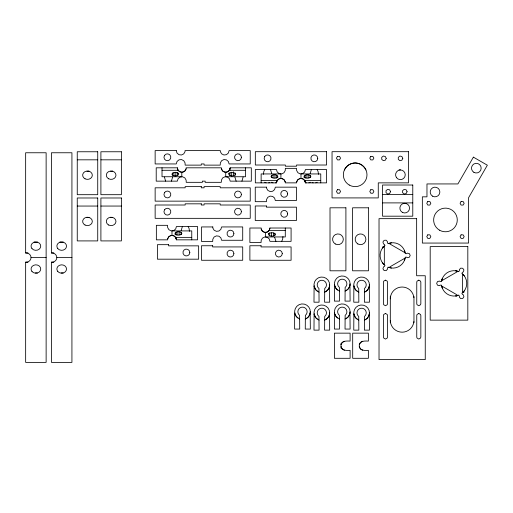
<?xml version="1.0" encoding="UTF-8"?>
<svg xmlns="http://www.w3.org/2000/svg" width="513" height="513" viewBox="0 0 513 513"><rect width="100%" height="100%" fill="white"/><g stroke="black" fill="none" stroke-linecap="round" stroke-linejoin="round"><path stroke-width="0.77" d="M404.372 260.585L405.283 257.199L406.642 257.199L407.309 257.731L409.31 257.276L410.201 255.423L409.31 253.576L407.309 253.121L406.642 253.653L405.283 253.653L404.372 250.267M442.469 278.213L441.558 281.599L440.199 281.599L439.532 281.066L437.531 281.528L436.646 283.375L437.531 285.222L439.532 285.683L440.199 285.151L441.558 285.151L442.469 288.537M243.117 177.011L241.924 181.147M263.451 174.337L263.778 171.669L264.721 169.534M282.971 236.544L282.644 239.205L281.695 241.341M310.333 311.757C310.275 314.892 308.287 318.015 305.261 319.022M329.679 284.882C329.622 288.017 327.634 291.14 324.607 292.147M329.679 312.827C329.622 315.963 327.634 319.086 324.607 320.093M350.11 283.804C350.052 286.94 348.064 290.063 345.037 291.07M350.11 311.757C350.052 314.892 348.064 318.015 345.037 319.022M369.456 284.882C369.398 288.017 367.411 291.14 364.384 292.147M369.456 312.827C369.398 315.963 367.411 319.086 364.384 320.093M389.938 243.13L389.771 243.919L404.25 252.281L404.853 251.742M456.743 296.405L457.07 294.879L442.591 286.517L441.988 287.056M31.049 257.577C30.985 260.322 28.388 262.598 25.65 262.079L25.65 362.383L46.132 362.383L46.132 152.765L25.65 152.765L25.65 253.069C28.388 252.556 30.985 254.833 31.049 257.577L46.132 257.577M56.853 257.577C56.789 260.322 54.186 262.598 51.447 262.079L51.447 362.383L71.929 362.383L71.929 152.765L51.447 152.765L51.447 253.069C54.186 252.556 56.789 254.833 56.853 257.577L71.929 257.577M359.35 344.781C360.113 340.542 365.205 340.927 368.379 341.1L368.379 333.149L352.688 333.149L352.688 358.298L368.379 358.298L368.379 350.347C365.205 350.52 360.113 350.905 359.35 346.666M245.509 167.815L245.509 176.741L225.733 176.741L225.733 172.163L224.155 171.97L222.405 170.758L221.417 168.88L221.417 167.815L186.116 167.815L186.116 168.88A4.444 4.444 0 0 1 177.357 167.815L156.215 167.815L156.215 181.147L177.357 181.147A4.444 4.444 0 0 1 186.116 180.082L186.245 182.327L202.366 182.327L202.366 181.147L205.162 181.147L205.162 182.327L221.289 182.327L221.417 180.082A4.444 4.444 0 0 1 230.177 181.147L251.319 181.147L251.319 167.815L230.177 167.815L229.664 169.88L228.253 171.47L226.265 172.227M261.136 182.865L261.136 173.939L280.912 173.939L280.912 178.518L282.49 178.71L284.24 179.916L285.228 181.801L285.228 182.865L296.668 182.865L296.668 181.801A4.444 4.444 0 0 1 305.421 182.865L326.563 182.865L326.563 169.534L305.421 169.534A4.444 4.444 0 0 1 296.668 170.598L296.54 168.354L285.356 168.354L285.228 170.598A4.444 4.444 0 0 1 276.469 169.534L255.327 169.534L255.327 182.865L276.469 182.865L276.982 180.8L278.392 179.204L280.38 178.453M285.286 228.016L285.286 236.942L265.503 236.942L265.503 232.357L263.932 232.165L262.181 230.959L261.194 229.074L261.194 228.016L249.882 228.016L249.882 242.527L261.066 242.527L261.194 240.276A4.444 4.444 0 0 1 269.947 241.341L291.089 241.341L291.089 228.016L269.947 228.016L269.44 230.081L268.03 231.671L266.042 232.421M172.644 177.068L171.374 181.147M181.134 230.581L182.404 226.509M310.134 173.612L311.404 169.534M186.116 168.88L185.129 170.758L183.378 171.97L181.801 172.163L181.801 176.741L162.018 176.741L162.018 167.815M167.668 238.776A4.444 4.444 0 0 1 176.427 239.84L197.569 239.84L197.569 226.509L176.427 226.509A4.444 4.444 0 0 1 167.668 227.573L167.539 225.322L156.356 225.322L156.356 239.84L167.668 239.84L167.668 238.776L168.655 236.891L170.406 235.685L171.983 235.493L171.983 230.914L191.759 230.914L191.759 239.84M296.668 181.801L297.655 179.916L299.406 178.71L300.984 178.518L300.984 173.939L320.76 173.939L320.76 182.865M344.358 169.989C345.903 166.699 348.93 164.038 352.54 163.333A7.387 5.778 0 0 1 357.779 163.333C361.389 164.038 364.416 166.699 365.961 169.989M228.881 173.125L228.881 174.696C230.491 176.286 233.191 176.19 235.076 175.145L235.621 174.215L235.076 173.285C233.191 172.233 230.491 172.137 228.881 173.727M277.764 177.556L277.764 175.978C276.154 174.388 273.455 174.484 271.569 175.536L271.024 176.466L271.569 177.395C273.455 178.441 276.154 178.543 277.764 176.947M268.658 233.325L268.658 234.896C270.268 236.487 272.961 236.39 274.853 235.345L275.398 234.415L274.853 233.479C272.961 232.434 270.268 232.338 268.658 233.928M276.719 181.166L277.289 180.448M269.703 229.715L269.133 230.427M382.525 247.971L385 245.49L384.32 244.31L383.525 244.002L382.922 242.04L384.077 240.34L386.122 240.193L387.52 241.694L387.392 242.54L388.072 243.713L391.457 242.809M455.384 295.988L458.769 295.084L459.449 296.264L459.321 297.104L460.719 298.611L462.764 298.457L463.919 296.758L463.316 294.802L462.521 294.488L461.841 293.314L464.323 290.833M178.652 173.727C177.036 172.137 174.343 172.233 172.458 173.285L171.913 174.215L172.458 175.145C174.343 176.19 177.036 176.286 178.652 174.696L178.652 173.125M175.132 233.922C176.741 235.512 179.441 235.416 181.326 234.37L181.871 233.441L181.326 232.511C179.441 231.459 176.741 231.363 175.132 232.953L175.132 234.524M175.606 237.423L176.177 238.141M304.132 176.947C305.742 178.543 308.441 178.441 310.327 177.395L310.872 176.466L310.327 175.536C308.441 174.484 305.742 174.388 304.132 175.978L304.132 177.556M304.607 180.448L305.177 181.166M341.074 348.18L341.074 346.666C341.838 350.905 346.929 350.52 350.11 350.347L350.11 358.298L334.412 358.298L334.412 333.149L350.11 333.149L350.11 341.1C346.929 340.927 341.838 340.542 341.074 344.781L341.074 343.268M308.871 182.865L310.327 182.237M315.751 182.865L317.207 182.237M383.564 264.035L384.327 263.785L384.327 247.067L382.839 246.58M463.284 274.763L462.514 275.013L462.514 291.737L464.002 292.218M268.703 182.865L269.838 182.602M275.584 182.865L276.526 182.647M77.251 159.825L97.727 159.825M100.901 159.825L121.376 159.825M399.011 169.848L400.589 169.848M162.018 170.29L178.229 170.29M229.305 170.29L245.509 170.29M261.136 180.39L277.341 180.39M304.549 180.39L320.76 180.39M382.57 194.44L412.779 194.44M382.57 202.891L412.779 202.891M77.251 206.053L97.727 206.053M100.901 206.053L121.376 206.053M269.075 230.491L285.286 230.491M175.555 237.365L191.759 237.365M25.65 252.896L28.01 252.896M51.447 252.896L53.814 252.896M25.65 262.258L28.01 262.258M51.447 262.258L53.814 262.258M334.514 284.984L334.412 301.112L339.484 301.112L339.375 287.421A4.623 4.623 0 0 1 338.869 280.662A4.623 4.623 0 0 1 345.647 280.662A4.623 4.623 0 0 1 345.14 287.421L345.037 301.112L350.11 301.112L349.943 284.984M314.091 286.062L313.988 302.189L319.06 302.189L318.951 288.492A4.623 4.623 0 0 1 318.445 281.733A4.623 4.623 0 0 1 325.223 281.733A4.623 4.623 0 0 1 324.716 288.492L324.607 302.189L329.679 302.189L329.519 286.062M353.867 286.062L353.765 302.189L358.837 302.189L358.728 288.492A4.623 4.623 0 0 1 358.221 281.733A4.623 4.623 0 0 1 365 281.733A4.623 4.623 0 0 1 364.493 288.492L364.384 302.189L369.456 302.189L369.296 286.062M390.31 298.855L390.374 297.617A11.825 11.825 0 0 1 413.895 297.617M310.173 312.936L310.333 329.064L305.261 329.064L305.37 315.367A4.623 4.623 0 0 0 305.876 308.608A4.623 4.623 0 0 0 299.098 308.608A4.623 4.623 0 0 0 299.605 315.367L299.714 329.064L294.635 329.064L294.635 312.936L296.399 316.707L299.714 319.073M334.514 312.936L334.412 329.064L339.484 329.064L339.375 315.367A4.623 4.623 0 0 1 338.869 308.608A4.623 4.623 0 0 1 345.647 308.608A4.623 4.623 0 0 1 345.14 315.367L345.037 329.064L350.11 329.064L349.943 312.936M314.091 314.014L313.988 330.135L319.06 330.135L318.951 316.444A4.623 4.623 0 0 1 318.445 309.685A4.623 4.623 0 0 1 325.223 309.685A4.623 4.623 0 0 1 324.716 316.444L324.607 330.135L329.679 330.135L329.519 314.014M353.867 314.014L353.765 330.135L358.837 330.135L358.728 316.444A4.623 4.623 0 0 1 358.221 309.685A4.623 4.623 0 0 1 365 309.685A4.623 4.623 0 0 1 364.493 316.444L364.384 330.135L369.456 330.135L369.296 314.014M390.31 320.356L390.374 321.593A11.825 11.825 0 0 0 413.895 321.593M455.384 270.761L458.769 271.666L459.449 270.486L459.321 269.646L460.719 268.139L462.764 268.293L463.919 269.985L463.316 271.948L462.521 272.262L461.841 273.435L464.323 275.917M382.525 262.88L385 265.362L384.32 266.536L383.525 266.85L382.922 268.812L384.077 270.505L386.122 270.659L387.52 269.158L387.392 268.312L388.072 267.138L391.457 268.043M312.058 182.602L313.186 182.865M305.37 182.647L306.312 182.865M301.516 178.453L303.504 179.204L304.914 180.8L305.421 182.865M181.262 172.227L179.274 171.47L177.864 169.88L177.357 167.815M172.515 235.429L174.503 236.179L175.914 237.775L176.427 239.84M271.569 182.237L273.019 182.865M264.689 182.237L266.138 182.865M353.835 285.946L355.522 289.832L358.837 292.198M334.482 284.875L336.175 288.755L339.484 291.121M314.059 285.946L315.745 289.832L319.06 292.198M353.835 313.898L355.522 317.784L358.837 320.15M334.822 314.014L336.175 316.707L339.484 319.073M314.059 313.898L315.745 317.784L319.06 320.15M441.43 279.187L442.591 280.233L457.07 271.871L456.743 270.338M404.853 259.11L404.25 258.571L389.771 266.927L389.938 267.715M270.492 169.534L271.762 173.612M236.153 181.147L234.883 177.068M275.93 241.341L274.66 237.269M317.169 169.534L318.118 171.669L318.445 174.337M188.175 226.509L189.117 228.644L189.451 231.312M165.609 181.147L164.416 177.011M334.482 312.821L334.591 313.212M413.959 296.463L413.959 322.754M390.31 296.219L390.31 322.754M310.327 175.536L310.327 177.633M308.858 174.901L308.858 177.921M306.941 174.76L306.941 177.966M305.177 175.164L305.177 178.165M305.177 180.499L305.177 181.865M276.719 175.164L276.719 178.165M274.955 174.76L274.955 177.966M274.853 233.248L274.853 235.345M273.384 232.96L273.384 235.974M273.038 174.901L273.038 177.921M271.569 175.536L271.569 177.633M271.467 232.908L271.467 236.115M269.703 232.71L269.703 235.711M235.076 172.945L235.076 175.145M233.607 171.797L233.607 175.779M231.69 172.233L231.69 175.914M229.927 168.809L229.927 170.303M229.927 172.535L229.927 175.51M181.326 232.511L181.326 234.601M179.864 231.876L179.864 234.896M177.94 231.735L177.94 234.941M177.601 172.535L177.601 175.51M176.177 232.139L176.177 235.14M176.177 237.474L176.177 238.84M175.837 172.233L175.837 175.914M173.92 172.592L173.92 175.779M172.458 172.945L172.458 175.145M61.182 272.91A4.835 4.187 0 0 1 63.182 273.089M63.182 242.059A4.835 4.187 0 0 1 59.874 241.956M35.384 272.91A4.835 4.187 0 0 1 37.385 273.089M37.385 242.059A4.835 4.187 0 0 1 34.076 241.956M230.177 167.815A4.444 4.444 0 0 1 221.417 168.88M405.193 258.065A12.684 12.684 0 0 1 388.867 267.491M384.295 264.849A12.684 12.684 0 0 1 384.295 245.996M388.867 243.361A12.684 12.684 0 0 1 405.193 252.787M88.986 171.111A4.835 4.187 0 0 1 86.986 171.291M112.636 171.111A4.835 4.187 0 0 1 110.635 171.291M88.986 217.332A4.835 4.187 0 0 1 86.986 217.518M112.636 217.332A4.835 4.187 0 0 1 110.635 217.518M462.546 273.948A12.684 12.684 0 0 1 462.546 292.801M457.981 295.437A12.684 12.684 0 0 1 441.648 286.01M441.648 280.739A12.684 12.684 0 0 1 457.981 271.313M357.086 291.288A7.849 7.849 0 0 1 355.996 279.393A7.849 7.849 0 0 1 367.917 280.207A7.849 7.849 0 0 1 365.218 291.846M337.734 290.217A7.849 7.849 0 0 1 336.65 278.322A7.849 7.849 0 0 1 348.564 279.136A7.849 7.849 0 0 1 345.871 290.775M337.734 318.163A7.849 7.849 0 0 1 336.65 306.267A7.849 7.849 0 0 1 348.564 307.082A7.849 7.849 0 0 1 345.871 318.72M357.086 319.24A7.849 7.849 0 0 1 355.996 307.345A7.849 7.849 0 0 1 367.917 308.159A7.849 7.849 0 0 1 365.218 319.798M317.31 319.24A7.849 7.849 0 0 1 316.226 307.345A7.849 7.849 0 0 1 328.14 308.159A7.849 7.849 0 0 1 325.447 319.798M297.957 318.163A7.849 7.849 0 0 1 296.873 306.267A7.849 7.849 0 0 1 308.794 307.082A7.849 7.849 0 0 1 306.094 318.72M317.31 291.288A7.849 7.849 0 0 1 316.226 279.393A7.849 7.849 0 0 1 328.14 280.207A7.849 7.849 0 0 1 325.447 291.846M362.729 350.232A4.623 4.623 0 0 1 362.729 341.216M344.454 350.232A4.623 4.623 0 0 1 344.454 341.216M276.469 182.865A4.444 4.444 0 0 1 285.228 181.801M269.947 228.016A4.444 4.444 0 0 1 261.194 229.074M164.5 155.42L163.955 157.279L164.5 159.139L165.968 160.409L167.886 160.684L169.649 159.876L170.694 158.248L170.694 156.311L169.649 154.682L167.886 153.874L165.968 154.15L164.5 155.42M164.5 192.612L163.955 194.472L164.5 196.332L165.968 197.601L167.886 197.877L169.649 197.075L170.694 195.44L170.694 193.504L169.649 191.875L167.886 191.067L165.968 191.343L164.5 192.612M164.5 209.811L163.955 211.67L164.5 213.53L165.968 214.8L167.886 215.075L169.649 214.274L170.694 212.645L170.694 210.702L169.649 209.073L167.886 208.265L165.968 208.541L164.5 209.811M189.829 252.524L189.278 254.384L187.816 255.654L185.898 255.929L184.135 255.121L183.083 253.493L183.083 251.556L184.135 249.921L185.898 249.119L187.816 249.395L189.278 250.665L189.829 252.524M241.424 157.279L240.879 159.139L239.417 160.409L237.5 160.684L235.736 159.876L234.685 158.248L234.685 156.311L235.736 154.682L237.5 153.874L239.417 154.15L240.879 155.42L241.424 157.279M241.424 194.472L240.879 196.332L239.417 197.601L237.5 197.877L235.736 197.075L234.685 195.44L234.685 193.504L235.736 191.875L237.5 191.067L239.417 191.343L240.879 192.612L241.424 194.472M233.902 233.601L233.357 235.461L231.889 236.73L229.971 237.006L228.208 236.204L227.163 234.569L227.163 232.633L228.208 231.004L229.971 230.196L231.889 230.472L233.357 231.741L233.902 233.601M241.424 211.67L240.879 213.53L239.417 214.8L237.5 215.075L235.736 214.274L234.685 212.645L234.685 210.702L235.736 209.073L237.5 208.265L239.417 208.541L240.879 209.811L241.424 211.67M233.902 253.595L233.357 255.455L231.889 256.724L229.971 257L228.208 256.199L227.163 254.57L227.163 252.627L228.208 250.998L229.971 250.19L231.889 250.466L233.357 251.736L233.902 253.595M264.689 156.497L264.144 158.357L264.689 160.216L266.157 161.486L268.075 161.762L269.838 160.954L270.883 159.325L270.883 157.382L269.838 155.753L268.075 154.952L266.157 155.227L264.689 156.497M287.652 193.831L287.107 195.69L285.638 196.96L283.721 197.236L281.958 196.428L280.912 194.799L280.912 192.862L281.958 191.227L283.721 190.426L285.638 190.701L287.107 191.971L287.652 193.831M287.652 213.825L287.107 215.684L285.638 216.954L283.721 217.23L281.958 216.422L280.912 214.793L280.912 212.857L281.958 211.221L283.721 210.42L285.638 210.696L287.107 211.965L287.652 213.825M282.278 253.595L281.727 255.455L280.265 256.724L278.347 257L276.584 256.199L275.532 254.57L275.532 252.627L276.584 250.998L278.347 250.19L280.265 250.466L281.727 251.736L282.278 253.595M317.752 158.357L317.207 160.216L315.739 161.486L313.821 161.762L312.058 160.954L311.013 159.325L311.013 157.382L312.058 155.753L313.821 154.952L315.739 155.227L317.207 156.497L317.752 158.357M386.225 158.357L385.334 160.203L383.333 160.659L381.73 159.383L381.73 157.331L383.333 156.048L385.334 156.503L386.225 158.357M402.782 158.357L401.891 160.203L399.89 160.659L398.287 159.383L398.287 157.331L399.89 156.048L401.891 156.503L402.782 158.357M390.528 191.676L389.636 193.529L387.636 193.985L386.032 192.702L386.032 190.65L387.636 189.374L389.636 189.829L390.528 191.676M407.078 191.676L406.193 193.529L404.193 193.985L402.583 192.702L402.583 190.65L404.193 189.374L406.193 189.829L407.078 191.676M337.477 156.369L336.457 158.139L337.477 159.909L339.516 159.909L340.542 158.139L339.516 156.369L337.477 156.369M337.477 189.695L336.457 191.464L337.477 193.234L339.516 193.234L340.542 191.464L339.516 189.695L337.477 189.695M370.803 156.369L369.777 158.139L370.803 159.909L372.842 159.909L373.862 158.139L372.842 156.369L370.803 156.369M370.803 189.695L369.777 191.464L370.803 193.234L372.842 193.234L373.862 191.464L372.842 189.695L370.803 189.695M427.778 201.519L426.752 203.289L427.778 205.059L429.817 205.059L430.837 203.289L429.817 201.519L427.778 201.519M427.778 234.845L426.752 236.615L427.778 238.385L429.817 238.385L430.837 236.615L429.817 234.845L427.778 234.845M473.384 157.138L457.91 183.936L426.97 183.936L426.97 196.838L422.346 196.838L422.346 243.066L468.568 243.066L468.568 197.729L487.35 165.205L473.384 157.138M461.097 201.519L460.078 203.289L461.097 205.059L463.143 205.059L464.162 203.289L463.143 201.519L461.097 201.519M461.097 234.845L460.078 236.615L461.097 238.385L463.143 238.385L464.162 236.615L463.143 234.845L461.097 234.845M385.475 280.149L383.705 281.169L383.429 282.195L383.429 303.69L383.705 304.716L385.475 305.735L387.244 304.716L387.514 303.69L387.514 282.195L387.244 281.169L385.475 280.149M418.8 280.149L417.031 281.169L416.755 282.195L416.755 303.69L417.031 304.716L418.8 305.735L420.57 304.716L420.84 303.69L420.84 282.195L420.57 281.169L418.8 280.149M385.475 313.475L383.705 314.495L383.429 315.514L383.429 337.015L383.705 338.035L385.475 339.061L387.244 338.035L387.514 337.015L387.514 315.514L387.244 314.495L385.475 313.475M418.8 313.475L417.031 314.495L416.755 315.514L416.755 337.015L417.031 338.035L418.8 339.061L420.57 338.035L420.84 337.015L420.84 315.514L420.57 314.495L418.8 313.475M176.28 150.617L155.144 150.617L155.144 163.942L176.28 163.942A4.444 4.444 0 0 1 185.039 162.877L185.167 165.128L201.295 165.128L201.295 163.942L204.091 163.942L204.091 165.128L220.212 165.128L220.34 162.877A4.444 4.444 0 0 1 229.099 163.942L250.241 163.942L250.241 150.617L229.099 150.617A4.444 4.444 0 0 1 220.34 151.675L220.34 150.617L185.039 150.617L185.039 151.675A4.444 4.444 0 0 1 176.28 150.617M326.563 151.688L255.327 151.688L255.327 165.019L285.356 165.019L285.356 166.199L296.54 166.199L296.54 165.019L326.563 165.019L326.563 151.688M408.476 151.688L332.046 151.688L332.046 197.915L378.273 197.915L378.273 182.865L408.476 182.865L408.476 151.688M97.727 151.765L77.251 151.765L77.251 194.69L97.727 194.69L97.727 151.765M121.376 151.765L100.901 151.765L100.901 194.69L121.376 194.69L121.376 151.765M412.779 185.013L382.57 185.013L382.57 216.191L412.779 216.191L412.779 185.013M201.295 186.623L185.167 186.623L185.167 187.809L155.144 187.809L155.144 201.141L250.241 201.141L250.241 187.809L220.212 187.809L220.212 186.623L204.091 186.623L204.091 187.809L201.295 187.809L201.295 186.623M266.568 187.162L255.256 187.162L255.256 201.673L266.439 201.673L266.568 199.429A4.444 4.444 0 0 1 275.327 200.493L296.463 200.493L296.463 187.162L275.327 187.162A4.444 4.444 0 0 1 266.568 188.226L266.568 187.162M97.727 197.986L77.251 197.986L77.251 240.911L97.727 240.911L97.727 197.986M121.376 197.986L100.901 197.986L100.901 240.911L121.376 240.911L121.376 197.986M201.295 203.828L185.167 203.828L185.167 205.008L155.144 205.008L155.144 218.339L250.241 218.339L250.241 205.008L220.212 205.008L220.212 203.828L204.091 203.828L204.091 205.008L201.295 205.008L201.295 203.828M266.439 205.976L255.256 205.976L255.256 220.487L296.463 220.487L296.463 207.156L266.439 207.156L266.439 205.976M345.903 207.803L330.013 207.803L330.013 270.8L345.903 270.8L345.903 207.803M368.481 207.803L352.591 207.803L352.591 270.8L368.481 270.8L368.481 207.803M416.646 218.66L379.024 218.66L379.024 359.594L425.251 359.594L425.251 275.744L416.646 275.744L416.646 218.66M212.818 226.938L201.506 226.938L201.506 241.45L212.69 241.45L212.818 239.205A4.444 4.444 0 0 1 221.578 240.27L242.713 240.27L242.713 226.938L221.578 226.938A4.444 4.444 0 0 1 212.818 228.003L212.818 226.938M168.617 244.675L157.433 244.675L157.433 259.187L198.64 259.187L198.64 245.855L168.617 245.855L168.617 244.675M212.69 245.753L201.506 245.753L201.506 260.264L242.713 260.264L242.713 246.933L212.69 246.933L212.69 245.753M261.066 245.753L249.882 245.753L249.882 260.264L291.089 260.264L291.089 246.933L261.066 246.933L261.066 245.753M467.818 246.612L430.195 246.612L430.195 320.138L467.818 320.138L467.818 246.612M57.777 271.473A4.835 4.187 0 0 0 66.106 270.717A4.835 4.187 0 0 0 61.182 264.849A4.835 4.187 0 0 0 57.777 271.473M57.777 248.6A4.835 4.187 0 0 0 66.106 247.843A4.835 4.187 0 0 0 61.182 241.969A4.835 4.187 0 0 0 57.777 248.6M31.973 271.473A4.835 4.187 0 0 0 40.309 270.717A4.835 4.187 0 0 0 35.384 264.849A4.835 4.187 0 0 0 31.973 271.473M31.973 248.6A4.835 4.187 0 0 0 40.309 247.843A4.835 4.187 0 0 0 35.384 241.969A4.835 4.187 0 0 0 31.973 248.6M349.25 185.039A11.825 11.825 0 0 0 366.987 174.798A11.825 11.825 0 0 0 349.25 164.558A11.825 11.825 0 0 0 349.25 185.039M396.504 177.645A4.835 4.835 0 0 0 404.834 176.767A4.835 4.835 0 0 0 399.909 169.989A4.835 4.835 0 0 0 396.504 177.645M432.613 196.19A4.835 4.835 0 0 0 439.865 192.003A4.835 4.835 0 0 0 432.613 187.809A4.835 4.835 0 0 0 432.613 196.19M473.916 172.342A4.835 4.835 0 0 0 481.175 168.155A4.835 4.835 0 0 0 473.916 163.961A4.835 4.835 0 0 0 473.916 172.342M439.545 230.19A11.825 11.825 0 0 0 457.282 219.949A11.825 11.825 0 0 0 439.545 209.708A11.825 11.825 0 0 0 439.545 230.19M402.295 212.318A4.835 4.835 0 0 0 409.554 208.124A4.835 4.835 0 0 0 402.295 203.937A4.835 4.835 0 0 0 402.295 212.318M85.068 178.819A4.835 4.187 0 0 0 92.327 175.189A4.835 4.187 0 0 0 85.068 171.56A4.835 4.187 0 0 0 85.068 178.819M108.718 178.819A4.835 4.187 0 0 0 115.976 175.189A4.835 4.187 0 0 0 108.718 171.56A4.835 4.187 0 0 0 108.718 178.819M85.068 225.04A4.835 4.187 0 0 0 92.327 221.411A4.835 4.187 0 0 0 85.068 217.781A4.835 4.187 0 0 0 85.068 225.04M108.718 225.04A4.835 4.187 0 0 0 115.976 221.411A4.835 4.187 0 0 0 108.718 217.781A4.835 4.187 0 0 0 108.718 225.04M357.85 243.957A5.374 5.374 0 0 0 365.91 239.302A5.374 5.374 0 0 0 357.85 234.646A5.374 5.374 0 0 0 357.85 243.957M335.271 243.957A5.374 5.374 0 0 0 343.332 239.302A5.374 5.374 0 0 0 335.271 234.646A5.374 5.374 0 0 0 335.271 243.957"/></g></svg>
